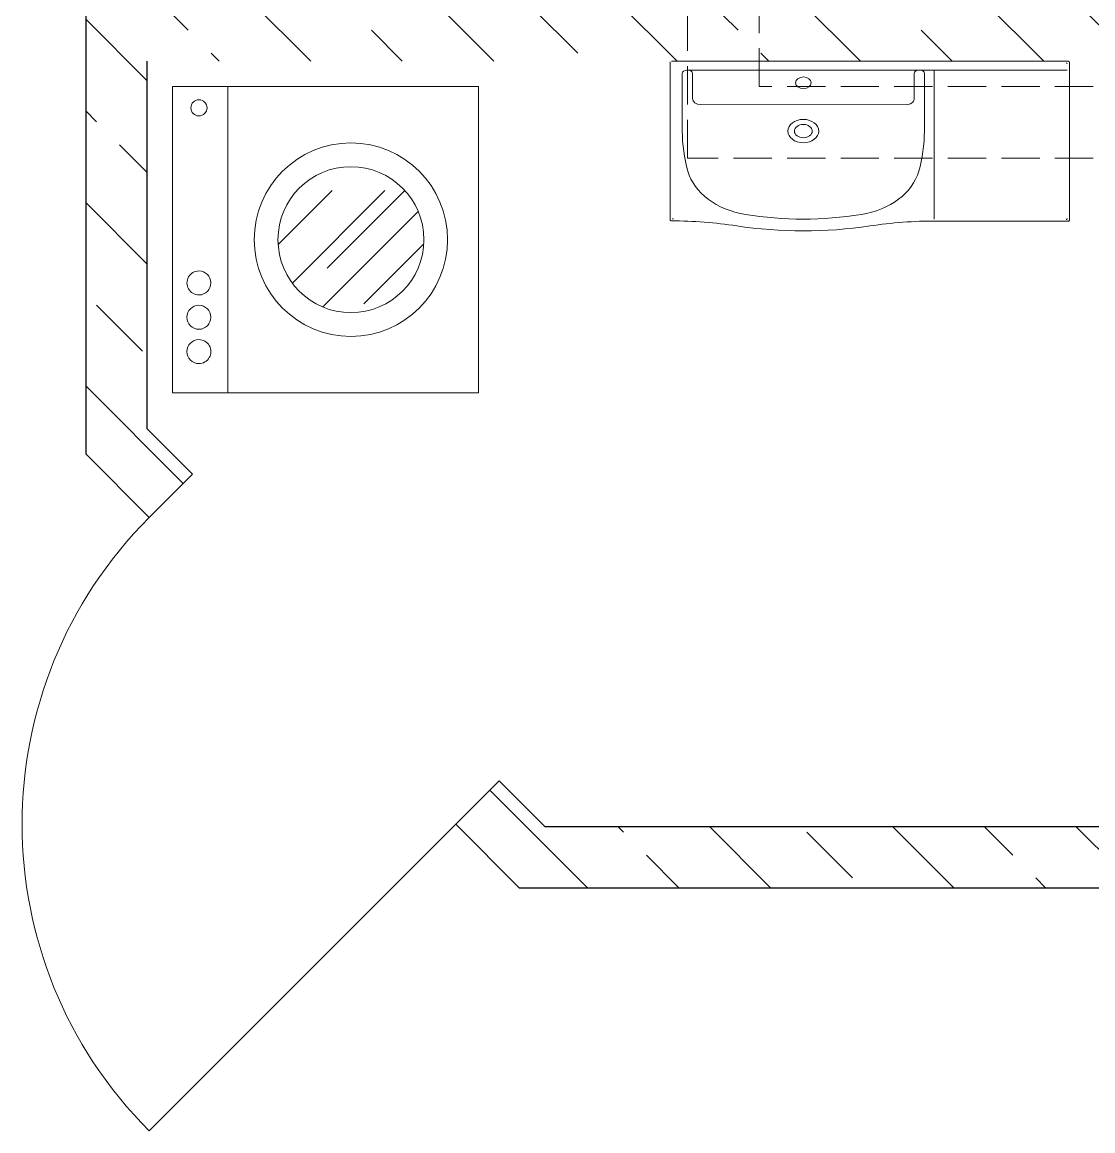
# Model space of a CAD drawing. Header units: millimetres. Extents: x -56498 to 234605, y -296269 to -29969.
# Drawn here: x 82338 to 84436, y -104397 to -102224 of the extents above; entities that cross this region are included whole.
import ezdxf

# ---------------------------------------------------------------- set-up
doc = ezdxf.new("R2010")
doc.units = ezdxf.units.MM
doc.header["$LTSCALE"] = 100
doc.linetypes.add('GOST2.303 4', pattern=[7, 5, -2, 0])
for name, color, linetype, lineweight in [('0.3', 7, 'Continuous', 30), ('Сантехника', 3, 'Continuous', 25), ('Сантехніка 0.18', 92, 'Continuous', 18), ('Тонкі 0.18', 142, 'Continuous', 18), ('Штрихові 0.18', 7, 'GOST2.303 4', 18), ('Штрихування 0.09', 253, 'Continuous', 9)]:
    doc.layers.add(name, color=color, linetype=linetype, lineweight=lineweight)

# ---------------------------------------------------------------- blocks, each defined once
blk = doc.blocks.new('s_50')
at = {"ltscale": 600}
for p, q in [((600, 0), (0, 0)), ((0, 0), (0, -600)), ((491.2, -600), (491.2, 0)), ((600, -600), (600, 0)), ((296.9, -355.6), (144.7, -203.4)), ((364.8, -385.3), (183.3, -203.8)), ((392.7, -309.3), (287.1, -203.7)), ((305.3, -431.8), (118.2, -244.8)), ((224.8, -425.7), (107.4, -308.2)), ((0, -600), (600, -600))]:
    blk.add_line(p, q, dxfattribs=at)
for centre, major_axis, start_param, end_param in [((548, -41.6), (11.2, 11.2), 5.497787, 11.780972), ((250.1, -300), (134, 134), 5.497787, 11.780972), ((250.1, -300), (101.1, 101.1), 5.497787, 11.780972), ((548, -384.8), (-16.6, 16.6), -0.785398, 2.356194), ((548, -384.8), (-16.6, 16.6), 2.356194, 5.497787), ((548, -452.1), (-16.6, 16.6), -0.785398, 2.356194), ((548, -452.1), (16.6, 16.6), 3.926991, 7.068583), ((548, -519.4), (16.6, 16.6), 0.785398, 3.926991), ((548, -519.4), (16.6, 16.6), 3.926991, 7.068583)]:
    blk.add_ellipse(centre, major_axis=major_axis, ratio=1, start_param=start_param, end_param=end_param, dxfattribs=at)
blk = doc.blocks.new('s_09')
at = {"color": 0, "lineweight": 0}
for p, q in [((-389, -0.2), (389, 0.2)), ((-389, -0.2), (389, 0.2)), ((-391, -311.7), (-391.2, -1.9)), ((-391, -311.7), (-391.2, -1.9)), ((-386.8, -17.8), (359, -17.4)), ((-126, -17.7), (-125.9, -309.9)), ((391.2, -1.4), (391.4, -311.3)), ((391.2, -1.4), (391.4, -311.3)), ((-106.8, -137.1), (-106.9, -24.2)), ((-86.9, -73.7), (-86.9, -24.2)), ((347.7, -23.9), (347.8, -73.4)), ((367.7, -23.9), (367.8, -136.8)), ((332.1, -85.1), (-71.2, -85.4)), ((-130.2, -313.2), (-388.8, -313.3)), ((-130.2, -313.2), (-388.8, -313.3))]:
    blk.add_line(p, q, dxfattribs=at)
at = {"color": 0, "lineweight": 0, "extrusion": (0, 0, -1)}
for centre, major_axis, start_param, end_param in [((-389, -1.9), (2.17, 0), 3.141593, 4.712389), ((-389, -1.9), (2.17, 0), 3.141593, 4.712389), ((-384.7, -5.1), (2.17, 0), 3.141593, 4.712389), ((-98.2, -24.2), (8.69, 0.01), 3.141593, 4.712389), ((-95.6, -24.2), (8.69, 0.01), -1.570796, 0), ((356.4, -23.9), (8.69, 0.01), 3.141593, 4.712389), ((359, -23.9), (8.69, 0.01), 4.712389, 6.283185), ((130.4, -42.3), (15.2, 0), 3.141593, 9.424778), ((-71.2, -73.6), (15.6, 0), 1.570796, 3.141593), ((332.1, -73.4), (15.6, 0), 0, 1.570796), ((130.5, -136.9), (30.4, 0), 3.141593, 9.424778), ((130.5, -136.9), (17.4, 0), 3.141593, 9.424778), ((393.2, -136.8), (500, 0.3), 2.930161, 3.141593), ((-132.2, -137.1), (500, 0.3), 0, 0.211432), ((48.2, -192.5), (147.2, 0.1), 1.78252, 2.930161), ((212.8, -192.4), (147.2, 0.1), 0.211432, 1.359073), ((130.3, 94.8), (538.7, 0.3), 1.359073, 1.78252), ((-388.8, -311.7), (2.17, 0), 1.570796, 3.141593), ((-388.8, -311.7), (2.17, 0), 1.570796, 3.141593), ((-384.5, -308.5), (2.17, 0), 1.570796, 3.141593), ((-129.9, -807.3), (658.5, 0.4), -1.570796, -1.371459), ((-129.9, -807.3), (658.5, 0.4), -1.570796, -1.371459), ((130.3, 161.5), (658.5, 0.4), 1.371459, 1.770134), ((130.3, 161.5), (658.5, 0.4), 1.371459, 1.770134), ((391.7, -807), (658.5, 0.4), 4.513052, 4.7091), ((391.7, -807), (658.5, 0.4), 4.513052, 4.7091), ((384.9, -308), (2.17, 0), 0, 1.560992), ((389.2, -311.3), (2.17, 0), 0, 1.567507), ((389.2, -311.3), (2.17, 0), 0, 1.567507)]:
    blk.add_ellipse(centre, major_axis=major_axis, ratio=0.750374, start_param=start_param, end_param=end_param, dxfattribs=at)

msp = doc.modelspace()

# ---------------------------------------------------------------- hatches: boundary and pattern name
at = {"layer": 'Штрихування 0.09'}
h = msp.add_hatch(dxfattribs=at)
h.set_pattern_fill('ANSI33', color=256, scale=40, angle=90, style=0)
h.paths.add_polyline_path([(85382.29, -102180.359), (84482.29, -102180.359), (84518.29, -102300.359), (85382.29, -102300.359)])
h.paths.add_polyline_path([(84482.29, -102180.359), (83782.29, -102180.359), (83782.29, -102300.359), (84484.861, -102300.359), (84484.861, -102300.359), (84518.29, -102300.359)])
h.paths.add_polyline_path([(83782.29, -102180.359), (83642.29, -102180.359), (83642.29, -102300.359), (83782.29, -102300.359)])
h.paths.add_polyline_path([(83642.29, -102180.359), (82582.29, -102180.359), (82582.29, -102010.359), (82462.29, -102010.359), (82462.29, -102300.359), (82462.29, -103070.359), (82586.77, -103194.838), (82671.623, -103109.985), (82582.29, -103020.653), (82582.29, -102300.359), (83642.29, -102300.359)])
h.paths.add_polyline_path([(85382.29, -103800.359), (83361.996, -103800.359), (83272.664, -103711.026), (83187.811, -103795.879), (83312.29, -103920.359), (85382.29, -103920.359)])
h.paths.add_polyline_path([(82462.29, -101260.359), (82582.29, -101260.359), (82462.29, -101260.359), (82462.29, -101010.359), (84202.29, -101010.359), (84202.29, -102180.359), (84082.29, -102180.359), (84082.29, -101130.359), (82582.29, -101130.359), (82582.29, -101260.359)])

# ---------------------------------------------------------------- linework, layer by layer
at = {"layer": '0.3'}
for p, q in [((82462.29, -102010.359), (82462.29, -102300.359)), ((82462.29, -102300.359), (82462.29, -103070.359)), ((82582.29, -102300.359), (82582.29, -103020.653)), ((82582.29, -103020.653), (82671.623, -103109.985)), ((82462.29, -103070.359), (82586.77, -103194.838)), ((82671.623, -103109.985), (82586.77, -103194.838)), ((83272.664, -103711.026), (83187.811, -103795.879)), ((83272.664, -103711.026), (83361.996, -103800.359)), ((83187.811, -103795.879), (83312.29, -103920.359)), ((83361.996, -103800.359), (85382.29, -103800.359)), ((83312.29, -103920.359), (85382.29, -103920.359))]:
    msp.add_line(p, q, dxfattribs=at)
at = {"layer": 'Тонкі 0.18'}
msp.add_line((83187.811, -103795.879), (82586.77, -104396.92), dxfattribs=at)
msp.add_arc((83187.811, -103795.879), 850, 135, 225, dxfattribs=at)
at = {"layer": 'Штрихові 0.18', "ltscale": 0.15}
for p, q in [((83642.29, -102490.329), (83642.29, -102180.359)), ((83782.29, -102350.329), (83782.29, -102180.359)), ((85382.29, -102350.329), (83782.29, -102350.329)), ((85382.29, -102490.329), (83642.29, -102490.329))]:
    msp.add_line(p, q, dxfattribs=at)

# ---------------------------------------------------------------- block references
at = {"layer": 'Сантехника', "xscale": -1}
msp.add_blockref('s_09', (83999.497, -102300.592), dxfattribs=at)
at = {"layer": 'Сантехніка 0.18', "xscale": -1}
msp.add_blockref('s_50', (83232.29, -102350.359), dxfattribs=at)

doc.saveas('drawing.dxf')
